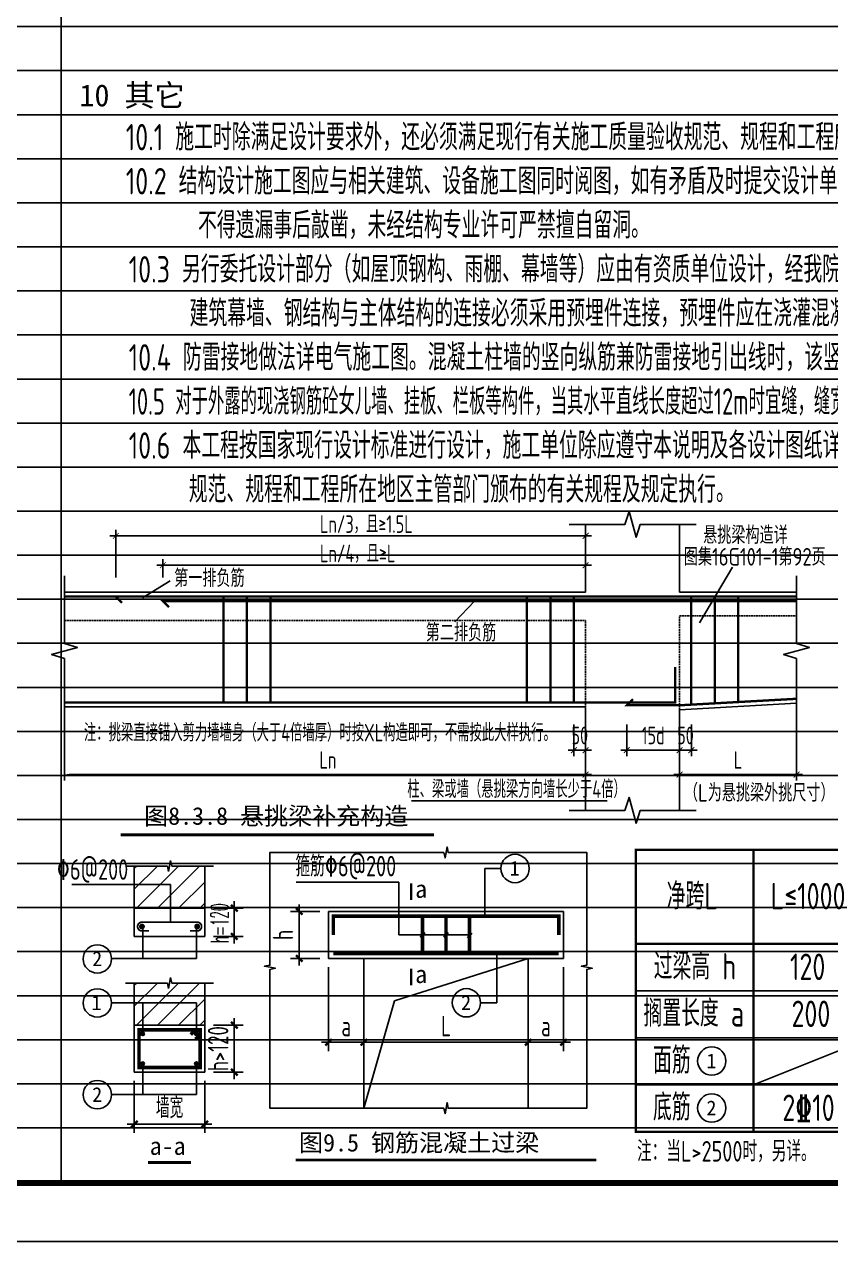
# Model space of a CAD drawing. Extents: x 169490 to 7584583, y -2399407 to 1374371.
# Drawn here: x 1293559 to 1307289, y 813191 to 833917 of the extents above; entities that cross this region are included whole.
import ezdxf
from ezdxf.enums import TextEntityAlignment as Align

# ---------------------------------------------------------------- set-up
doc = ezdxf.new("R2010")
doc.units = 0
doc.header["$LTSCALE"] = 100
doc.linetypes.add('H3普通虚线', pattern=[4.2, 3, -1.2])
doc.layers.get('0').update_dxf_attribs({"linetype": 'CONTINUOUS'})
doc.layers.get('DEFPOINTS').update_dxf_attribs({"linetype": 'CONTINUOUS'})
doc.layers.add('S-1-TEXT', color=7, linetype='CONTINUOUS', lineweight=18)
for name, color, linetype in [('S-BEAM-XRBAR', 20, 'CONTINUOUS'), ('S-DETL-DIM', 151, 'CONTINUOUS'), ('S-DETL-HATCH', 251, 'CONTINUOUS'), ('S-DETL-LINE1', 2, 'CONTINUOUS'), ('S-DETL-LINE2', 2, 'H3普通虚线'), ('S-DETL-RBAR', 1, 'CONTINUOUS'), ('S-DETL-TEXT', 7, 'CONTINUOUS'), ('S-SLAB-DIM', 92, 'CONTINUOUS'), ('S_DETL', 7, 'CONTINUOUS'), ('TEXT', 7, 'CONTINUOUS'), ('图框', 140, 'CONTINUOUS')]:
    doc.layers.add(name, color=color, linetype=linetype)
doc.styles.add('HZ2', font='romans.shx', dxfattribs={"width": 0.5, "bigfont": 'hztxt.shx'})
doc.styles.add('TS', font='tssdeng.shx', dxfattribs={"width": 0.7, "height": 350, "bigfont": 'tssdchn.shx'})
doc.styles.add('TSSD_Dimension', font='Tssdeng.shx', dxfattribs={"width": 0.7, "bigfont": 'tssdchn.shx'})
doc.styles.add('TSSD_Label', font='Tssdeng.shx', dxfattribs={"width": 0.7, "bigfont": 'hztxt.shx'})
doc.styles.add('TXT5', font='simhei.ttf')
doc.styles.add('黑体', font='simhei.ttf', dxfattribs={"width": 0.7})
doc.dimstyles.new('DIM25', dxfattribs={"dimtxt": 300, "dimasz": 0.8, "dimexe": 150, "dimexo": 150, "dimgap": 100, "dimtad": 1, "dimdec": 0, "dimlfac": 0.25, "dimrnd": 1, "dimzin": 0, "dimdsep": 46, "dimtxsty": 'TS', "dimblk": '_DIMX', "dimcen": 0, "dimclrd": 256, "dimclre": 256, "dimclrt": 43, "dimadec": 1, "dimazin": 0, "dimtfac": 1, "dimtdec": 0, "dimtix": 1, "dimtmove": 2, "dimatfit": 3, "dimldrblk": 'ARCHTICK', "dimfxl": 1, "dimtolj": 1, "dimtzin": 1, "dimarcsym": 0})
doc.dimstyles.new('TSSD_25_100', dxfattribs={"dimtxt": 300, "dimasz": 100, "dimexe": 100, "dimexo": 250, "dimgap": 100, "dimtad": 1, "dimdec": 0, "dimlfac": 0.25, "dimzin": 0, "dimdsep": 46, "dimtxsty": 'TSSD_Dimension', "dimblk": 'ARCHTICK', "dimcen": 0, "dimdle": 100, "dimclrt": 7, "dimadec": 0, "dimazin": 0, "dimtfac": 1, "dimtdec": 0, "dimtix": 1, "dimtmove": 2, "dimatfit": 3, "dimldrblk": 'ARCHTICK', "dimfxl": 1, "dimtolj": 1, "dimtzin": 0, "dimarcsym": 0})

# ---------------------------------------------------------------- blocks, each defined once
blk = doc.blocks.new('_DIMX')
blk.add_line((-150, 0), (150, 0))
at = {"const_width": 50}
blk.add_lwpolyline([(-70, -70), (70, 70)], dxfattribs=at)
blk = doc.blocks.new('*D1091')
at = {"layer": 'DEFPOINTS', "color": 0, "transparency": 16777216}
for p in [(1298239, 818814), (1298740, 818814), (1298740, 818014)]:
    blk.add_point(p, dxfattribs=at)
at = {"layer": 'S-DETL-DIM', "lineweight": -2, "transparency": 16777216}
for p, q in [((1298590, 818814), (1298089, 818814)), ((1298239, 818015), (1298239, 818813)), ((1298590, 818014), (1298089, 818014))]:
    blk.add_line(p, q, dxfattribs=at)
at = {"layer": 'S-DETL-DIM', "lineweight": -2, "transparency": 16777216, "xscale": 0.8, "yscale": 0.8, "zscale": 0.8}
for p, rotation in [((1298239, 818814), 90), ((1298239, 818014), 270)]:
    blk.add_blockref('_DIMX', p, dxfattribs=dict(at, rotation=rotation))
at = {"layer": 'S-DETL-DIM', "color": 43, "transparency": 16777216, "insert": (1297964, 818414), "char_height": 350, "attachment_point": 5, "rotation": 90, "style": 'TS'}
blk.add_mtext('\\A1;h', dxfattribs=at)
blk = doc.blocks.new('_ARCHTICK')
at = {"const_width": 0.15}
blk.add_lwpolyline([(-0.5, -0.5), (0.5, 0.5)], dxfattribs=at)
blk = doc.blocks.new('*D1092')
at = {"layer": 'DEFPOINTS', "color": 0, "transparency": 16777216}
for p in [(1298740, 818014), (1299340, 818014), (1299340, 816587)]:
    blk.add_point(p, dxfattribs=at)
at = {"layer": 'S-DETL-DIM', "lineweight": -2, "transparency": 16777216}
for p, q in [((1298740, 817864), (1298740, 816437)), ((1299340, 817864), (1299340, 816437)), ((1298741, 816587), (1299340, 816587))]:
    blk.add_line(p, q, dxfattribs=at)
at = {"layer": 'S-DETL-DIM', "lineweight": -2, "transparency": 16777216, "xscale": 0.8, "yscale": 0.8, "zscale": 0.8, "rotation": 180}
blk.add_blockref('_DIMX', (1298740, 816587), dxfattribs=at)
at = {"layer": 'S-DETL-DIM', "lineweight": -2, "transparency": 16777216, "xscale": 0.8, "yscale": 0.8, "zscale": 0.8}
blk.add_blockref('_DIMX', (1299340, 816587), dxfattribs=at)
at = {"layer": 'S-DETL-DIM', "color": 43, "transparency": 16777216, "insert": (1299040, 816862), "char_height": 350, "attachment_point": 5, "style": 'TS'}
blk.add_mtext('\\A1;a', dxfattribs=at)
blk = doc.blocks.new('*D1093')
at = {"layer": 'DEFPOINTS', "color": 0, "transparency": 16777216}
for p in [(1299340, 818014), (1302140, 818014), (1302140, 816587)]:
    blk.add_point(p, dxfattribs=at)
at = {"layer": 'S-DETL-DIM', "lineweight": -2, "transparency": 16777216}
for p, q in [((1299340, 817864), (1299340, 816437)), ((1302140, 817864), (1302140, 816437)), ((1299341, 816587), (1302140, 816587))]:
    blk.add_line(p, q, dxfattribs=at)
at = {"layer": 'S-DETL-DIM', "lineweight": -2, "transparency": 16777216, "xscale": 0.8, "yscale": 0.8, "zscale": 0.8, "rotation": 180}
blk.add_blockref('_DIMX', (1299340, 816587), dxfattribs=at)
at = {"layer": 'S-DETL-DIM', "lineweight": -2, "transparency": 16777216, "xscale": 0.8, "yscale": 0.8, "zscale": 0.8}
blk.add_blockref('_DIMX', (1302140, 816587), dxfattribs=at)
at = {"layer": 'S-DETL-DIM', "color": 43, "transparency": 16777216, "insert": (1300740, 816862), "char_height": 350, "attachment_point": 5, "style": 'TS'}
blk.add_mtext('\\A1;L', dxfattribs=at)
blk = doc.blocks.new('*D1094')
at = {"layer": 'DEFPOINTS', "color": 0, "transparency": 16777216}
for p in [(1302140, 818014), (1302740, 818014), (1302140, 816587)]:
    blk.add_point(p, dxfattribs=at)
at = {"layer": 'S-DETL-DIM', "lineweight": -2, "transparency": 16777216}
for p, q in [((1302140, 817864), (1302140, 816437)), ((1302740, 817864), (1302740, 816437)), ((1302740, 816587), (1302141, 816587))]:
    blk.add_line(p, q, dxfattribs=at)
at = {"layer": 'S-DETL-DIM', "lineweight": -2, "transparency": 16777216, "xscale": 0.8, "yscale": 0.8, "zscale": 0.8, "rotation": 180}
blk.add_blockref('_DIMX', (1302140, 816587), dxfattribs=at)
at = {"layer": 'S-DETL-DIM', "lineweight": -2, "transparency": 16777216, "xscale": 0.8, "yscale": 0.8, "zscale": 0.8}
blk.add_blockref('_DIMX', (1302740, 816587), dxfattribs=at)
at = {"layer": 'S-DETL-DIM', "color": 43, "transparency": 16777216, "insert": (1302440, 816862), "char_height": 350, "attachment_point": 5, "style": 'TS'}
blk.add_mtext('\\A1;a', dxfattribs=at)
blk = doc.blocks.new('*D1095')
at = {"layer": 'DEFPOINTS', "color": 0, "transparency": 16777216}
for p in [(1295432, 816077), (1296632, 816077), (1295432, 815193)]:
    blk.add_point(p, dxfattribs=at)
at = {"layer": 'S-DETL-DIM', "lineweight": -2, "transparency": 16777216}
for p, q in [((1295432, 815927), (1295432, 815043)), ((1296632, 815927), (1296632, 815043)), ((1296631, 815193), (1295433, 815193))]:
    blk.add_line(p, q, dxfattribs=at)
at = {"layer": 'S-DETL-DIM', "lineweight": -2, "transparency": 16777216, "xscale": 0.8, "yscale": 0.8, "zscale": 0.8, "rotation": 180}
blk.add_blockref('_DIMX', (1295432, 815193), dxfattribs=at)
at = {"layer": 'S-DETL-DIM', "lineweight": -2, "transparency": 16777216, "xscale": 0.8, "yscale": 0.8, "zscale": 0.8}
blk.add_blockref('_DIMX', (1296632, 815193), dxfattribs=at)
at = {"layer": 'S-DETL-DIM', "color": 43, "transparency": 16777216, "insert": (1296032, 815468), "char_height": 350, "attachment_point": 5, "style": 'TS'}
blk.add_mtext('\\A1;墙宽', dxfattribs=at)
blk = doc.blocks.new('*D1102')
at = {"layer": 'DEFPOINTS', "color": 0, "transparency": 16777216}
for p in [(1304717, 822248), (1304917, 822248), (1304717, 821559)]:
    blk.add_point(p, dxfattribs=at)
at = {"layer": 'S-SLAB-DIM', "color": 0, "lineweight": -2, "transparency": 16777216}
for p, q in [((1304717, 821998), (1304717, 821459)), ((1304917, 821998), (1304917, 821459)), ((1304717, 821559), (1304617, 821559)), ((1304917, 821559), (1304717, 821559)), ((1304917, 821559), (1305017, 821559))]:
    blk.add_line(p, q, dxfattribs=at)
at = {"layer": 'S-SLAB-DIM', "color": 0, "lineweight": -2, "transparency": 16777216, "xscale": 100, "yscale": 100, "zscale": 100}
blk.add_blockref('_ARCHTICK', (1304717, 821559), dxfattribs=at)
at = {"layer": 'S-SLAB-DIM', "color": 0, "lineweight": -2, "transparency": 16777216, "xscale": 100, "yscale": 100, "zscale": 100, "rotation": 180}
blk.add_blockref('_ARCHTICK', (1304917, 821559), dxfattribs=at)
at = {"layer": 'S-SLAB-DIM', "color": 7, "transparency": 16777216, "insert": (1304817, 821809), "char_height": 300, "attachment_point": 5, "style": 'TSSD_Dimension'}
blk.add_mtext('\\A1;50', dxfattribs=at)
blk = doc.blocks.new('*D1103')
at = {"layer": 'DEFPOINTS', "color": 0, "transparency": 16777216}
for p in [(1304717, 822248), (1306708, 822248), (1306708, 821143)]:
    blk.add_point(p, dxfattribs=at)
at = {"layer": 'S-SLAB-DIM', "color": 0, "lineweight": -2, "transparency": 16777216}
for p, q in [((1304717, 821998), (1304717, 821043)), ((1306708, 821998), (1306708, 821043)), ((1304617, 821143), (1306808, 821143))]:
    blk.add_line(p, q, dxfattribs=at)
at = {"layer": 'S-SLAB-DIM', "color": 0, "lineweight": -2, "transparency": 16777216, "xscale": 100, "yscale": 100, "zscale": 100, "rotation": 180}
blk.add_blockref('_ARCHTICK', (1304717, 821143), dxfattribs=at)
at = {"layer": 'S-SLAB-DIM', "color": 0, "lineweight": -2, "transparency": 16777216, "xscale": 100, "yscale": 100, "zscale": 100}
blk.add_blockref('_ARCHTICK', (1306708, 821143), dxfattribs=at)
at = {"layer": 'S-SLAB-DIM', "color": 7, "transparency": 16777216, "insert": (1305712, 821393), "char_height": 300, "attachment_point": 5, "style": 'TSSD_Dimension'}
blk.add_mtext('\\A1;L', dxfattribs=at)
blk = doc.blocks.new('*D1104')
at = {"layer": 'DEFPOINTS', "color": 0, "transparency": 16777216}
for p in [(1303817, 822248), (1304717, 822248), (1303817, 821559)]:
    blk.add_point(p, dxfattribs=at)
at = {"layer": 'S-SLAB-DIM', "color": 0, "lineweight": -2, "transparency": 16777216}
for p, q in [((1303817, 821998), (1303817, 821459)), ((1304717, 821998), (1304717, 821459)), ((1304817, 821559), (1303717, 821559))]:
    blk.add_line(p, q, dxfattribs=at)
at = {"layer": 'S-SLAB-DIM', "color": 0, "lineweight": -2, "transparency": 16777216, "xscale": 100, "yscale": 100, "zscale": 100, "rotation": 180}
blk.add_blockref('_ARCHTICK', (1303817, 821559), dxfattribs=at)
at = {"layer": 'S-SLAB-DIM', "color": 0, "lineweight": -2, "transparency": 16777216, "xscale": 100, "yscale": 100, "zscale": 100}
blk.add_blockref('_ARCHTICK', (1304717, 821559), dxfattribs=at)
at = {"layer": 'S-SLAB-DIM', "color": 7, "transparency": 16777216, "insert": (1304267, 821809), "char_height": 300, "attachment_point": 5, "style": 'TSSD_Dimension'}
blk.add_mtext('\\A1;15d', dxfattribs=at)
blk = doc.blocks.new('*D1105')
at = {"layer": 'DEFPOINTS', "color": 0, "transparency": 16777216}
for p in [(1302917, 822248), (1303117, 822248), (1302917, 821559)]:
    blk.add_point(p, dxfattribs=at)
at = {"layer": 'S-SLAB-DIM', "color": 0, "lineweight": -2, "transparency": 16777216}
for p, q in [((1302917, 821998), (1302917, 821459)), ((1303117, 821998), (1303117, 821459)), ((1302917, 821559), (1302817, 821559)), ((1303117, 821559), (1302917, 821559)), ((1303117, 821559), (1303217, 821559))]:
    blk.add_line(p, q, dxfattribs=at)
at = {"layer": 'S-SLAB-DIM', "color": 0, "lineweight": -2, "transparency": 16777216, "xscale": 100, "yscale": 100, "zscale": 100}
blk.add_blockref('_ARCHTICK', (1302917, 821559), dxfattribs=at)
at = {"layer": 'S-SLAB-DIM', "color": 0, "lineweight": -2, "transparency": 16777216, "xscale": 100, "yscale": 100, "zscale": 100, "rotation": 180}
blk.add_blockref('_ARCHTICK', (1303117, 821559), dxfattribs=at)
at = {"layer": 'S-SLAB-DIM', "color": 7, "transparency": 16777216, "insert": (1303017, 821809), "char_height": 300, "attachment_point": 5, "style": 'TSSD_Dimension'}
blk.add_mtext('\\A1;50', dxfattribs=at)
blk = doc.blocks.new('*D1106')
at = {"layer": 'DEFPOINTS', "color": 0, "transparency": 16777216}
for p in [(1295117, 825209), (1295117, 824248), (1303117, 824248)]:
    blk.add_point(p, dxfattribs=at)
at = {"layer": 'S-SLAB-DIM', "color": 0, "lineweight": -2, "transparency": 16777216}
for p, q in [((1295117, 824498), (1295117, 825309)), ((1303117, 824498), (1303117, 825309)), ((1303217, 825209), (1295017, 825209))]:
    blk.add_line(p, q, dxfattribs=at)
at = {"layer": 'S-SLAB-DIM', "color": 0, "lineweight": -2, "transparency": 16777216, "xscale": 100, "yscale": 100, "zscale": 100, "rotation": 180}
blk.add_blockref('_ARCHTICK', (1295117, 825209), dxfattribs=at)
at = {"layer": 'S-SLAB-DIM', "color": 0, "lineweight": -2, "transparency": 16777216, "xscale": 100, "yscale": 100, "zscale": 100}
blk.add_blockref('_ARCHTICK', (1303117, 825209), dxfattribs=at)
blk = doc.blocks.new('*D1107')
at = {"layer": 'DEFPOINTS', "color": 0, "transparency": 16777216}
for p in [(1294242, 822248), (1303117, 822248), (1294242, 821143)]:
    blk.add_point(p, dxfattribs=at)
at = {"layer": 'S-SLAB-DIM', "color": 0, "lineweight": -2, "transparency": 16777216}
for p, q in [((1294242, 821998), (1294242, 821043)), ((1303117, 821998), (1303117, 821043)), ((1303217, 821143), (1294342, 821143))]:
    blk.add_line(p, q, dxfattribs=at)
at = {"layer": 'S-SLAB-DIM', "color": 0, "transparency": 16777216}
blk.add_solid([(1294342, 821160), (1294342, 821126), (1294242, 821143)], dxfattribs=at)
at = {"layer": 'S-SLAB-DIM', "color": 0, "lineweight": -2, "transparency": 16777216, "xscale": 100, "yscale": 100, "zscale": 100}
blk.add_blockref('_ARCHTICK', (1303117, 821143), dxfattribs=at)
at = {"layer": 'S-SLAB-DIM', "color": 7, "transparency": 16777216, "insert": (1298729, 821393), "char_height": 300, "attachment_point": 5, "style": 'TSSD_Dimension'}
blk.add_mtext('\\A1;Ln', dxfattribs=at)
blk = doc.blocks.new('*D1108')
at = {"layer": 'DEFPOINTS', "color": 0, "transparency": 16777216}
for p in [(1295917, 824709), (1295917, 824248), (1303117, 824248)]:
    blk.add_point(p, dxfattribs=at)
at = {"layer": 'S-SLAB-DIM', "color": 0, "lineweight": -2, "transparency": 16777216}
for p, q in [((1303217, 824709), (1295817, 824709)), ((1295917, 824498), (1295917, 824809)), ((1303117, 824498), (1303117, 824809))]:
    blk.add_line(p, q, dxfattribs=at)
at = {"layer": 'S-SLAB-DIM', "color": 0, "lineweight": -2, "transparency": 16777216, "xscale": 100, "yscale": 100, "zscale": 100, "rotation": 180}
blk.add_blockref('_ARCHTICK', (1295917, 824709), dxfattribs=at)
at = {"layer": 'S-SLAB-DIM', "color": 0, "lineweight": -2, "transparency": 16777216, "xscale": 100, "yscale": 100, "zscale": 100}
blk.add_blockref('_ARCHTICK', (1303117, 824709), dxfattribs=at)
blk = doc.blocks.new('*D1109')
at = {"layer": 'DEFPOINTS', "color": 0, "transparency": 16777216}
for p in [(1296632, 816877), (1297134, 816877), (1296632, 816077)]:
    blk.add_point(p, dxfattribs=at)
at = {"layer": 'S-DETL-DIM', "lineweight": -2, "transparency": 16777216}
for p, q in [((1296782, 816877), (1297284, 816877)), ((1297134, 816878), (1297134, 816878)), ((1297134, 816077), (1297134, 816877)), ((1296782, 816077), (1297284, 816077)), ((1297134, 816076), (1297134, 816075))]:
    blk.add_line(p, q, dxfattribs=at)
at = {"layer": 'S-DETL-DIM', "lineweight": -2, "transparency": 16777216, "xscale": 0.8, "yscale": 0.8, "zscale": 0.8}
for p, rotation in [((1297134, 816877), 270), ((1297134, 816077), 90)]:
    blk.add_blockref('_DIMX', p, dxfattribs=dict(at, rotation=rotation))
at = {"layer": 'S-DETL-DIM', "color": 43, "transparency": 16777216, "insert": (1296859, 816477), "char_height": 350, "attachment_point": 5, "rotation": 90, "style": 'TS'}
blk.add_mtext('\\A1;h>120', dxfattribs=at)
blk = doc.blocks.new('*D1110')
at = {"layer": 'DEFPOINTS', "color": 0, "transparency": 16777216}
for p in [(1296632, 818869), (1297134, 818869), (1296632, 818389)]:
    blk.add_point(p, dxfattribs=at)
at = {"layer": 'S-DETL-DIM', "lineweight": -2, "transparency": 16777216}
for p, q in [((1296782, 818869), (1297284, 818869)), ((1297134, 818390), (1297134, 818868)), ((1296782, 818389), (1297284, 818389))]:
    blk.add_line(p, q, dxfattribs=at)
at = {"layer": 'S-DETL-DIM', "lineweight": -2, "transparency": 16777216, "xscale": 0.8, "yscale": 0.8, "zscale": 0.8}
for p, rotation in [((1297134, 818869), 90), ((1297134, 818389), 270)]:
    blk.add_blockref('_DIMX', p, dxfattribs=dict(at, rotation=rotation))

msp = doc.modelspace()

# ---------------------------------------------------------------- hatches: boundary and pattern name
at = {"layer": 'S-DETL-HATCH'}
h = msp.add_hatch(dxfattribs=at)
h.set_pattern_fill('ANSI31', color=256, scale=80, style=0)
h.set_pattern_definition([(225, (2907590.87, 850466.45), (179.605122, -179.605122), [])])
h.paths.add_polyline_path([(1296015.2, 819491.3), (1295997.5, 819585.6), (1295432.1, 819585.6), (1295432.1, 818869.2), (1296632.1, 818869.2), (1296632.1, 819585.6), (1296069.5, 819585.6), (1296049, 819679.9)])
h = msp.add_hatch(dxfattribs=at)
h.set_pattern_fill('ANSI31', color=256, scale=80, style=0)
h.set_pattern_definition([(225, (2907590.87, 848474), (179.605122, -179.605122), [])])
h.paths.add_polyline_path([(1296015.2, 817498.9), (1295997.5, 817593.2), (1295432.1, 817593.2), (1295432.1, 816876.8), (1296632.1, 816876.8), (1296632.1, 817593.2), (1296069.5, 817593.2), (1296049, 817687.5)])
at = {"layer": 'S-DETL-TEXT'}
h = msp.add_hatch(color=256, dxfattribs=at)
edge = h.paths.add_edge_path()
edge.add_arc((1295574.3, 816731.6), 31.3, 0, 360)
h = msp.add_hatch(color=256, dxfattribs=at)
edge = h.paths.add_edge_path()
edge.add_arc((1296489.9, 816731.6), 31.3, 0, 360)
h = msp.add_hatch(color=256, dxfattribs=at)
edge = h.paths.add_edge_path()
edge.add_arc((1295574.3, 816222), 31.3, 0, 360)
h = msp.add_hatch(color=256, dxfattribs=at)
edge = h.paths.add_edge_path()
edge.add_arc((1296489.9, 816222), 31.3, 0, 360)

# ---------------------------------------------------------------- linework, layer by layer
msp.add_lwpolyline([(1251146.3, 854191.4), (1314946.3, 854191.4), (1314946.3, 814191.4), (1251146.3, 814191.4)], close=True)
at = {"layer": 'DEFPOINTS', "color": 252}
for p, q in [((1294183.8, 851878.9), (1294183.8, 814191.4)), ((1251146.3, 833878.9), (1314946.3, 833878.9)), ((1251146.3, 833128.9), (1314946.3, 833128.9)), ((1251146.3, 832378.9), (1314946.3, 832378.9)), ((1251146.3, 831628.9), (1314946.3, 831628.9)), ((1251146.3, 830878.9), (1314946.3, 830878.9)), ((1251146.3, 830128.9), (1314946.3, 830128.9)), ((1251146.3, 829378.9), (1314946.3, 829378.9)), ((1251146.3, 828628.9), (1314946.3, 828628.9)), ((1251146.3, 827878.9), (1314946.3, 827878.9)), ((1251146.3, 827128.9), (1314946.3, 827128.9)), ((1251146.3, 826378.9), (1314946.3, 826378.9)), ((1251146.3, 825628.9), (1314946.3, 825628.9)), ((1251146.3, 824878.9), (1314946.3, 824878.9)), ((1251146.3, 824128.9), (1314946.3, 824128.9)), ((1251146.3, 823378.9), (1314946.3, 823378.9)), ((1251146.3, 822628.9), (1314946.3, 822628.9)), ((1251146.3, 821878.9), (1314946.3, 821878.9)), ((1251146.3, 821128.9), (1314946.3, 821128.9)), ((1251146.3, 820378.9), (1314946.3, 820378.9)), ((1251146.3, 819628.9), (1314946.3, 819628.9)), ((1251146.3, 818878.9), (1314946.3, 818878.9)), ((1251146.3, 818128.9), (1314946.3, 818128.9)), ((1251146.3, 817378.9), (1314946.3, 817378.9)), ((1251146.3, 816628.9), (1314946.3, 816628.9)), ((1251146.3, 815878.9), (1314946.3, 815878.9)), ((1251146.3, 815128.9), (1314946.3, 815128.9))]:
    msp.add_line(p, q, dxfattribs=at)
at = {"layer": 'S-BEAM-XRBAR', "const_width": 40}
for points in [[(1294242.1, 824173.4), (1306707.5, 824173.4)], [(1295222.7, 824067.3), (1295116.6, 824173.4), (1306707.5, 824173.4)], [(1296022.7, 823992.3), (1295916.6, 824098.4), (1306707.5, 824098.4)], [(1296949.3, 822369.7), (1296949.3, 824173.4)], [(1297349.3, 822369.7), (1297349.3, 824173.4)], [(1297749.3, 822369.7), (1297749.3, 824173.4)], [(1302116.6, 822369.7), (1302116.6, 824173.4)], [(1302516.6, 822369.7), (1302516.6, 824173.4)], [(1302916.6, 822369.7), (1302916.6, 824173.4)], [(1304916.6, 822334.6), (1304916.6, 824173.4)], [(1305316.6, 822356.8), (1305316.6, 824173.4)], [(1305716.6, 822379), (1305716.6, 824173.4)], [(1294242.1, 822373.4), (1304641.6, 822373.4), (1304641.6, 822972.9)], [(1303922.7, 822429.4), (1303816.6, 822323.4), (1304714.6, 822323.4), (1306707.5, 822434.1)]]:
    msp.add_lwpolyline(points, dxfattribs=at)
at = {"layer": 'S-DETL-HATCH'}
for p, q in [((1295282.1, 819585.6), (1295997.5, 819585.6)), ((1296015.2, 819491.3), (1295997.5, 819585.6)), ((1296049, 819679.9), (1296015.2, 819491.3)), ((1296069.5, 819585.6), (1296049, 819679.9)), ((1296069.5, 819585.6), (1296782.1, 819585.6)), ((1296049, 817687.5), (1296015.2, 817498.9)), ((1296069.5, 817593.2), (1296049, 817687.5)), ((1295282.1, 817593.2), (1295997.5, 817593.2)), ((1296015.2, 817498.9), (1295997.5, 817593.2)), ((1296069.5, 817593.2), (1296782.1, 817593.2))]:
    msp.add_line(p, q, dxfattribs=at)
msp.add_lwpolyline([(1300702.9, 819818), (1297740.4, 819818), (1297740.4, 817898.7), (1297646, 817881.1), (1297834.7, 817847.2), (1297740.4, 817826.7), (1297740.4, 815464.1), (1300702.9, 815464.1), (1300723.4, 815369.8), (1300757.3, 815558.5), (1300774.9, 815464.1), (1303136.2, 815464.1), (1303136.2, 817826.7), (1303230.6, 817847.2), (1303041.9, 817881.1), (1303136.2, 817898.7), (1303136.2, 819818), (1300774.9, 819818), (1300757.3, 819912.4), (1300723.4, 819723.7), (1300702.9, 819818)], dxfattribs=at)
at = {"layer": 'S-DETL-LINE1'}
for p, q in [((1303116.6, 824248.4), (1303116.6, 825403.9)), ((1304716.6, 824248.4), (1304716.6, 825403.9)), ((1294242.1, 824248.4), (1303116.6, 824248.4)), ((1304716.6, 824248.4), (1306707.5, 824248.4)), ((1294242.1, 822298.4), (1303116.6, 822298.4)), ((1303116.6, 820534.9), (1303116.6, 822248.4)), ((1304716.6, 822248.4), (1306707.5, 822359)), ((1304716.6, 820534.9), (1304716.6, 822248.4)), ((1295432.1, 819585.6), (1295432.1, 818389.1)), ((1296632.1, 818389.1), (1296632.1, 819585.6)), ((1295432.1, 818869.2), (1296632.1, 818869.2)), ((1302740.4, 818814.1), (1298740.4, 818814.1)), ((1298740.4, 818814.1), (1298740.4, 818014.1)), ((1302740.4, 818814.1), (1302740.4, 818014.1)), ((1295432.1, 818389.1), (1296632.1, 818389.1)), ((1302740.4, 818014.1), (1298740.4, 818014.1)), ((1299340.4, 818014.1), (1299340.4, 815464.1)), ((1302140.4, 818014.1), (1302140.4, 815464.1)), ((1295432.1, 817593.2), (1295432.1, 816076.8)), ((1296632.1, 816076.8), (1296632.1, 817593.2)), ((1295432.1, 816876.8), (1296632.1, 816876.8)), ((1295432.1, 816076.8), (1296632.1, 816076.8))]:
    msp.add_line(p, q, dxfattribs=at)
for points in [[(1302836.6, 825403.9), (1303786.6, 825403.9), (1303856.6, 825623.9), (1303976.6, 825183.9), (1304046.6, 825403.9), (1304996.6, 825403.9)], [(1294242.1, 824528.4), (1294242.1, 823378.4), (1294462.1, 823308.4), (1294022.1, 823188.4), (1294242.1, 823118.4), (1294242.1, 821968.4)], [(1306707.5, 824528.4), (1306707.5, 823378.4), (1306927.5, 823308.4), (1306487.5, 823188.4), (1306707.5, 823118.4), (1306707.5, 821786.5)], [(1302836.6, 820534.9), (1303786.6, 820534.9), (1303856.6, 820754.9), (1303976.6, 820314.9), (1304046.6, 820534.9), (1304996.6, 820534.9)], [(1299340.4, 815464.1), (1299863.9, 817289.4), (1302140.4, 818014.1)]]:
    msp.add_lwpolyline(points, dxfattribs=at)
at = {"layer": 'S-DETL-LINE2', "ltscale": 0.1}
for p, q in [((1294242.1, 823768.4), (1303116.6, 823768.4)), ((1303116.6, 822248.4), (1303116.6, 823768.4)), ((1304716.6, 823848.4), (1306707.5, 823848.4)), ((1304716.6, 822248.4), (1304716.6, 823848.4))]:
    msp.add_line(p, q, dxfattribs=at)
at = {"layer": 'S-DETL-RBAR', "color": 1, "const_width": 60}
for points in [[(1298820.4, 818414.1), (1298820.4, 818734.1), (1302660.4, 818734.1), (1302660.4, 818414.1)], [(1300340.4, 818094.1), (1300340.4, 818734.1)], [(1300740.4, 818094.1), (1300740.4, 818734.1)], [(1301140.4, 818094.1), (1301140.4, 818734.1)], [(1302660.4, 818094.1), (1298820.4, 818094.1)], [(1296392.1, 816716.8), (1296472.1, 816796.8)], [(1296472.1, 816636.8), (1296552.1, 816716.8)]]:
    msp.add_lwpolyline(points, dxfattribs=at)
msp.add_lwpolyline([(1296552.1, 816796.8), (1295512.1, 816796.8), (1295512.1, 816156.8), (1296552.1, 816156.8)], close=True, dxfattribs=at)
at = {"layer": 'S-DETL-TEXT'}
for p, q in [((1301397.7, 819544.8), (1301673.9, 819544.8)), ((1301397.7, 818734.1), (1301397.7, 819544.8)), ((1299937.6, 819311.9), (1298186.8, 819311.9)), ((1299937.6, 818414.1), (1299937.6, 819311.9)), ((1296049, 819272.6), (1294368.8, 819272.6)), ((1296049, 818631.8), (1296049, 819272.6)), ((1295574.3, 818545), (1295574.3, 818010)), ((1296489.9, 818545), (1296489.9, 818010)), ((1301140.4, 818414.1), (1299937.6, 818414.1)), ((1301604.7, 817258.1), (1301604.7, 818094.1)), ((1296489.9, 818010), (1295044.5, 818010)), ((1303973, 817462.3), (1313973, 817462.3)), ((1296489.9, 817255.9), (1295044.5, 817255.9)), ((1295574.3, 816762.8), (1295574.3, 817255.9)), ((1296489.9, 816762.8), (1296489.9, 817255.9)), ((1301328.6, 817258.1), (1301604.7, 817258.1)), ((1303973, 816662.3), (1313973, 816662.3)), ((1305973, 815862.3), (1307973, 816662.3)), ((1295574.3, 816190.7), (1295574.3, 815697.6)), ((1296489.9, 816190.7), (1296489.9, 815697.6)), ((1303973, 815862.3), (1313973, 815862.3)), ((1296489.9, 815697.6), (1295044.5, 815697.6))]:
    msp.add_line(p, q, dxfattribs=at)
for points, const_width in [([(1295199.9, 820118), (1300536.8, 820118)], 50), ([(1313973, 819862.3), (1313973, 815062.3), (1303973, 815062.3), (1303973, 819862.3), (1313973, 819862.3)], 40), ([(1305973, 819862.3), (1305973, 815062.3)], 40), ([(1300144.8, 819291.4), (1300144.8, 819005.8)], 40), ([(1300380.4, 818454.1), (1300300.4, 818374.1)], 32), ([(1300780.4, 818454.1), (1300700.4, 818374.1)], 32), ([(1301180.4, 818444.3), (1301100.4, 818364.3)], 32), ([(1303973, 818262.3), (1313973, 818262.3)], 40), ([(1300144.8, 817840.3), (1300144.8, 817554.7)], 40), ([(1296398.8, 814541.4), (1295665.3, 814541.4)], 50), ([(1298181.7, 814581.3), (1303299, 814581.3)], 50)]:
    msp.add_lwpolyline(points, dxfattribs=dict(at, const_width=const_width))
for centre, radius in [((1301915.3, 819544.8), 241.4), ((1294803.1, 818005.4), 241.4), ((1294803.1, 817255.9), 241.4), ((1301087.2, 817258.1), 241.4), ((1295574.3, 816731.6), 31.3), ((1296489.9, 816731.6), 31.3), ((1305264.5, 816266.5), 241.4), ((1295574.3, 816222), 31.3), ((1296489.9, 816222), 31.3), ((1294803.1, 815693), 241.4), ((1305264.5, 815466.5), 241.4)]:
    msp.add_circle(centre, radius, dxfattribs=at)
at = {"layer": 'S-SLAB-DIM'}
msp.add_line((1294242.1, 821968.4), (1294242.1, 821042.9), dxfattribs=at)
at = {"layer": 'S_DETL', "color": 1, "const_width": 30}
msp.add_lwpolyline([(1296382.1, 818481.8), (1296502.1, 818481.8, 1), (1296502.1, 818631.8), (1295562.1, 818631.8, 1), (1295562.1, 818481.8), (1295682.1, 818481.8)], format="xyb", dxfattribs=at)
at = {"layer": 'S_DETL', "color": 1, "lineweight": -3, "const_width": 50}
for points in [[(1295537.1, 818556.8, 1), (1295587.1, 818556.8, 1)], [(1296477.1, 818556.8, 1), (1296527.1, 818556.8, 1)]]:
    msp.add_lwpolyline(points, format="xyb", close=True, dxfattribs=at)
at = {"layer": 'TEXT'}
for p, q in [((1305055.1, 823729.5), (1305615.2, 824676.2)), ((1295570.3, 824153.4), (1296040.1, 824445)), ((1301222, 824098.4), (1300892.2, 823743.8)), ((1300151.5, 820696.6), (1303482.7, 820696.6))]:
    msp.add_line(p, q, dxfattribs=at)
at = {"layer": '图框'}
msp.add_lwpolyline([(1248646.3, 813191.4), (1322946.3, 813191.4), (1322946.3, 855191.4), (1248646.3, 855191.4)], close=True, dxfattribs=at)
at = {"layer": '图框', "const_width": 100}
msp.add_lwpolyline([(1251146.3, 814191.4), (1321946.3, 814191.4), (1321946.3, 854191.4), (1251146.3, 854191.4)], close=True, dxfattribs=at)

# ---------------------------------------------------------------- texts
at = {"layer": 'S-1-TEXT', "style": '黑体'}
msp.add_text('10 其它', height=375, dxfattribs=at).set_placement((1294498.6, 832521.4))
at = {"layer": 'S-1-TEXT', "style": 'TS'}
for s, width, p in [('10.1 施工时除满足设计要求外，还必须满足现行有关施工质量验收规范、规程和工程所在地的有关规定。', 0.75, (1295286.5, 831771.4)), ('10.2 结构设计施工图应与相关建筑、设备施工图同时阅图，如有矛盾及时提交设计单位复核；所有预留预埋应事先留置，', 0.75, (1295286.5, 831021.4)), ('      不得遗漏事后敲凿，未经结构专业许可严禁擅自留洞。', 0.75, (1295286.5, 830271.4)), ('10.3 另行委托设计部分（如屋顶钢构、雨棚、幕墙等）应由有资质单位设计，经我院相关设计人员审查认可后方可施工。', 0.75, (1295336.5, 829521.4)), ('建筑幕墙、钢结构与主体结构的连接必须采用预埋件连接，预埋件应在浇灌混凝土时预埋。', 0.75, (1296372.6, 828771.4)), ('10.4 防雷接地做法详电气施工图。混凝土柱墙的竖向纵筋兼防雷接地引出线时，该竖向纵筋通长的各连接均采用焊接连接。', 0.75, (1295336.5, 828021.4)), ('10.5 对于外露的现浇钢筋砼女儿墙、挂板、栏板等构件，当其水平直线长度超过12m时宜缝，缝宽20(深15)mm，钢筋不断，内嵌油膏。', 0.65, (1295336.5, 827271.4)), ('10.6 本工程按国家现行设计标准进行设计，施工单位除应遵守本说明及各设计图纸详图外，尚应执行现行国家施工', 0.75, (1295336.5, 826521.4)), ('规范、规程和工程所在地区主管部门颁布的有关规程及规定执行。', 0.75, (1296359.1, 825771.4))]:
    msp.add_text(s, height=450, dxfattribs=dict(at, width=width)).set_placement(p)
at = {"layer": 'S-DETL-DIM', "color": 43, "style": 'HZ2', "width": 0.5}
msp.add_text('h=120', height=300, rotation=90, dxfattribs=at).set_placement((1297033, 818273.9))
at = {"layer": 'S-DETL-TEXT', "style": '黑体'}
msp.add_text('图8.3.8 悬挑梁补充构造', height=300, dxfattribs=at).set_placement((1297848, 820289.1), align=Align.CENTER)
at = {"layer": 'S-DETL-TEXT', "style": 'TS', "width": 0.75}
for s, height, p in [('\x826@200', 350, (1294110.8, 819352.5)), ('箍筋\x826@200', 350, (1298174.9, 819410.4)), ('净跨L', 450, (1304497.3, 818850)), (' L≤1000', 450, (1306063.3, 818850)), ('过梁高 h', 450, (1304276.1, 817653.7)), ('120', 450, (1306596.6, 817646)), ('搁置长度 a', 450, (1304101.7, 816853.7)), ('200', 450, (1306622.5, 816846)), ('面筋', 450, (1304264.1, 816053.7)), ('底筋', 450, (1304264.1, 815253.7)), ('2\x8410', 450, (1306466.8, 815246)), ('注：当L>2500时，另详。', 350, (1303992.5, 814554.8))]:
    msp.add_text(s, height=height, dxfattribs=at).set_placement(p)
at = {"layer": 'S-DETL-TEXT'}
for s, height, style, p in [('1', 250, 'TXT5', (1301825, 819422.5)), ('a', 300, '黑体', (1300214.4, 819045.7)), ('2', 250, 'TXT5', (1294715.4, 817883.1)), ('a', 300, '黑体', (1300214.4, 817594.6)), ('1', 250, 'TXT5', (1294702.9, 817133.7)), ('2', 250, 'TXT5', (1300996.9, 817135.8)), ('1', 250, 'TXT5', (1305174.2, 816144.3)), ('2', 250, 'TXT5', (1294715.4, 815570.8)), ('2', 250, 'TXT5', (1305174.2, 815344.3)), ('图9.5 钢筋混凝土过梁', 300, '黑体', (1298236.8, 814726.4)), ('a-a', 300, '黑体', (1295694.1, 814669.3))]:
    msp.add_text(s, height=height, dxfattribs=dict(at, style=style)).set_placement(p)
at = {"layer": 'TEXT', "style": 'TSSD_Label'}
for s, width, p in [('Ln/3，且≥1.5L', 0.7, (1298592.9, 825258.6)), ('悬挑梁构造详', 0.8, (1305118.1, 825071.8)), ('Ln/4，且≥L', 0.7, (1298592.9, 824758.6)), ('图集16G101-1第92页', 0.8, (1304788.9, 824701.7)), ('第一排负筋', 0.8, (1296110.6, 824338.5)), ('第二排负筋', 0.8, (1300394.8, 823410.4)), ('注：挑梁直接锚入剪力墙墙身（大于4倍墙厚）时按XL构造即可，不需按此大样执行。', 0.7, (1294573.7, 821708.4)), ('柱、梁或墙（悬挑梁方向墙长少于4倍）', 0.7, (1300080.2, 820746.6)), ('（L为悬挑梁外挑尺寸）', 0.8, (1304791.2, 820684.2))]:
    msp.add_text(s, height=300, dxfattribs=dict(at, width=width)).set_placement(p)

# ---------------------------------------------------------------- dimensions: what is measured, and where the dimension line sits
at = {"layer": 'S-DETL-DIM'}
for base, p1, p2, angle, text, picture, middle in [((1297133.9, 818869.2), (1296632.1, 818389.1), (1296632.1, 818869.2), 90, ' ', '*D1110', (1297133.9, 818629.2)), ((1298238.5, 818814.1), (1298740.4, 818014.1), (1298740.4, 818814.1), 90, 'h', '*D1091', (1297963.5, 818414.1)), ((1297133.9, 816876.8), (1296632.1, 816076.8), (1296632.1, 816876.8), 90, 'h>120', '*D1109', (1296858.9, 816476.8)), ((1295432.1, 815193.3), (1296632.1, 816076.8), (1295432.1, 816076.8), 180, '墙宽', '*D1095', (1296032.1, 815468.3))]:
    dim = msp.add_linear_dim(base=base, p1=p1, p2=p2, angle=angle, text=text, dimstyle='DIM25', dxfattribs=at)
    dim.commit()
    dim.dimension.update_dxf_attribs({"geometry": picture, "text_midpoint": middle})
for base, p1, p2, text, picture, middle in [((1299340.4, 816586.8), (1298740.4, 818014.1), (1299340.4, 818014.1), 'a', '*D1092', (1299040.4, 816861.8)), ((1302140.4, 816586.8), (1299340.4, 818014.1), (1302140.4, 818014.1), 'L', '*D1093', (1300740.4, 816861.8)), ((1302140.4, 816586.8), (1302740.4, 818014.1), (1302140.4, 818014.1), 'a', '*D1094', (1302440.4, 816861.8))]:
    dim = msp.add_linear_dim(base=base, p1=p1, p2=p2, text=text, dimstyle='DIM25', dxfattribs=at)
    dim.commit()
    dim.dimension.update_dxf_attribs({"geometry": picture, "text_midpoint": middle})
at = {"layer": 'S-SLAB-DIM'}
for base, p1, p2, text, picture, middle in [((1295116.6, 825208.6), (1303116.6, 824248.4), (1295116.6, 824248.4), ' ', '*D1106', (1299116.6, 825208.6)), ((1295916.6, 824708.6), (1303116.6, 824248.4), (1295916.6, 824248.4), ' ', '*D1108', (1299516.6, 824708.6)), ((1303816.6, 821558.7), (1304716.6, 822248.4), (1303816.6, 822248.4), '15d', '*D1104', (1304266.6, 821808.7)), ((1306707.5, 821142.9), (1304716.6, 822248.4), (1306707.5, 822248.4), 'L', '*D1103', (1305712.1, 821392.9))]:
    dim = msp.add_linear_dim(base=base, p1=p1, p2=p2, text=text, dimstyle='TSSD_25_100', dxfattribs=at)
    dim.commit()
    dim.dimension.update_dxf_attribs({"geometry": picture, "text_midpoint": middle})
dim = msp.add_linear_dim(base=(1294242.1, 821142.9), p1=(1303116.6, 822248.4), p2=(1294242.1, 822248.4), angle=180, text='Ln', dimstyle='TSSD_25_100', override={"dimblk1": 'ARCHTICK', "dimsah": 1}, dxfattribs=at)
dim.commit()
dim.dimension.update_dxf_attribs({"geometry": '*D1107', "text_midpoint": (1298729.4, 821392.9)})
for base, p1, p2, picture, middle in [((1302916.6, 821558.7), (1303116.6, 822248.4), (1302916.6, 822248.4), '*D1105', (1303016.6, 821808.7)), ((1304716.6, 821558.7), (1304916.6, 822248.4), (1304716.6, 822248.4), '*D1102', (1304816.6, 821808.7))]:
    dim = msp.add_linear_dim(base=base, p1=p1, p2=p2, dimstyle='TSSD_25_100', dxfattribs=at)
    dim.commit()
    dim.dimension.update_dxf_attribs({"geometry": picture, "text_midpoint": middle})

doc.saveas('drawing.dxf')
